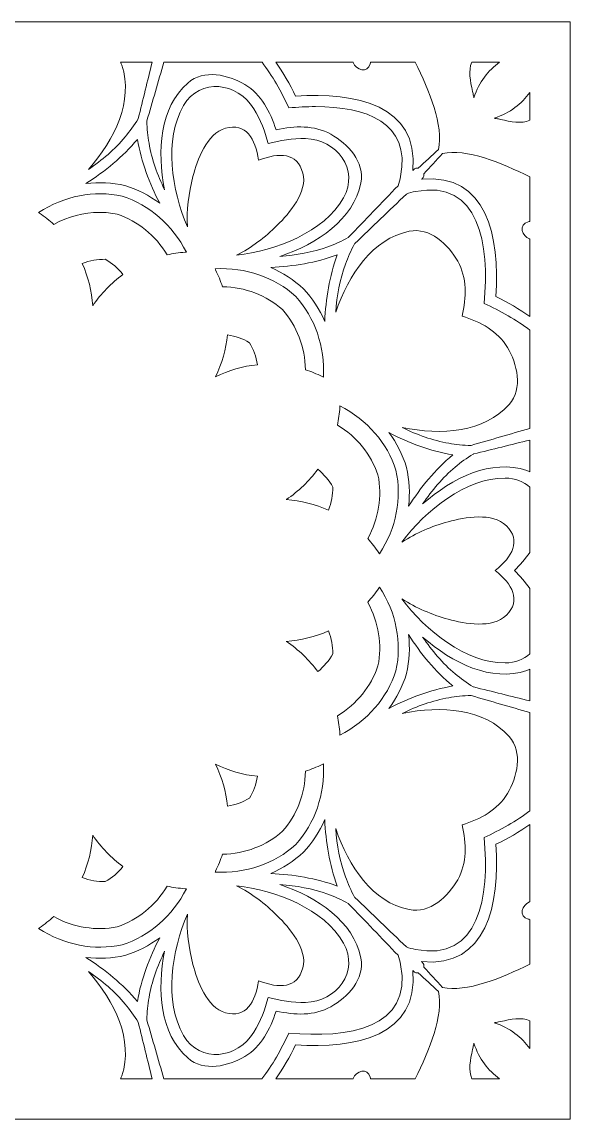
# Model space of a CAD drawing. Extents: x -175 to 692, y -400 to 112.
# Drawn here: x 201.9 to 283.7, y -400.3 to -236.7 of the extents above; entities that cross this region are included whole.
import ezdxf

# ---------------------------------------------------------------- set-up
doc = ezdxf.new("R2010")
doc.units = 0
doc.header["$MEASUREMENT"] = 0
doc.layers.add('Layer 1', color=7, linetype='Continuous', lineweight=0)

msp = doc.modelspace()

# ---------------------------------------------------------------- linework, layer by layer
at = {"layer": 'Layer 1'}
for points, knots in [([(273.25, -236.7), (273.25, -236.7), (259.88, -236.7), (259.88, -236.7), (259.88, -236.7), (259.41, -236.7), (259.41, -236.7), (259.41, -236.7), (257.6, -236.7), (257.6, -236.7), (257.6, -236.7), (256.9, -236.7), (256.9, -236.7), (256.9, -236.7), (255.41, -236.7), (255.41, -236.7), (255.41, -236.7), (243.52, -236.7), (243.52, -236.7), (243.52, -236.7), (240.95, -236.7), (240.95, -236.7), (240.95, -236.7), (233.04, -236.7), (233.04, -236.7), (233.04, -236.7), (227.05, -236.7), (227.05, -236.7), (227.05, -236.7), (224.41, -236.7), (224.41, -236.7), (224.41, -236.7), (223.23, -236.7), (223.23, -236.7), (223.23, -236.7), (222.11, -236.7), (222.11, -236.7), (222.11, -236.7), (220.16, -236.7), (220.16, -236.7), (220.16, -236.7), (205.24, -236.7), (205.24, -236.7), (205.24, -236.7), (202.09, -236.7), (202.09, -236.7), (202.09, -236.7), (201.73, -236.7), (201.73, -236.7), (201.73, -236.7), (198.57, -236.7), (198.57, -236.7), (198.57, -236.7), (183.65, -236.7), (183.65, -236.7), (183.65, -236.7), (181.71, -236.7), (181.71, -236.7), (181.71, -236.7), (180.59, -236.7), (180.59, -236.7), (180.59, -236.7), (179.41, -236.7), (179.41, -236.7), (179.41, -236.7), (176.77, -236.7), (176.77, -236.7), (176.77, -236.7), (170.78, -236.7), (170.78, -236.7), (170.78, -236.7), (162.86, -236.7), (162.86, -236.7), (162.86, -236.7), (160.3, -236.7), (160.3, -236.7), (160.3, -236.7), (148.41, -236.7), (148.41, -236.7), (148.41, -236.7), (146.92, -236.7), (146.92, -236.7), (146.92, -236.7), (146.22, -236.7), (146.22, -236.7), (146.22, -236.7), (144.4, -236.7), (144.4, -236.7), (144.4, -236.7), (143.94, -236.7), (143.94, -236.7), (143.94, -236.7), (130.57, -236.7), (130.57, -236.7), (130.57, -236.7), (120.12, -236.7), (120.12, -236.7), (120.12, -236.7), (120.12, -247.16), (120.12, -247.16), (120.12, -247.16), (120.12, -260.54), (120.12, -260.54), (120.12, -260.54), (120.12, -260.99), (120.12, -260.99), (120.12, -260.99), (120.12, -262.81), (120.12, -262.81), (120.12, -262.81), (120.12, -263.51), (120.12, -263.51), (120.12, -263.51), (120.12, -265), (120.12, -265), (120.12, -265), (120.12, -276.89), (120.12, -276.89), (120.12, -276.89), (120.12, -279.45), (120.12, -279.45), (120.12, -279.45), (120.12, -287.37), (120.12, -287.37), (120.12, -287.37), (120.12, -293.36), (120.12, -293.36), (120.12, -293.36), (120.12, -296), (120.12, -296), (120.12, -296), (120.12, -297.18), (120.12, -297.18), (120.12, -297.18), (120.12, -298.3), (120.12, -298.3), (120.12, -298.3), (120.12, -300.24), (120.12, -300.24), (120.12, -300.24), (120.12, -315.16), (120.12, -315.16), (120.12, -315.16), (120.12, -318.32), (120.12, -318.32), (120.12, -318.32), (120.12, -318.68), (120.12, -318.68), (120.12, -318.68), (120.12, -321.83), (120.12, -321.83), (120.12, -321.83), (120.12, -336.76), (120.12, -336.76), (120.12, -336.76), (120.12, -338.7), (120.12, -338.7), (120.12, -338.7), (120.12, -339.82), (120.12, -339.82), (120.12, -339.82), (120.12, -341), (120.12, -341), (120.12, -341), (120.12, -343.63), (120.12, -343.63), (120.12, -343.63), (120.12, -349.63), (120.12, -349.63), (120.12, -349.63), (120.12, -357.54), (120.12, -357.54), (120.12, -357.54), (120.12, -360.11), (120.12, -360.11), (120.12, -360.11), (120.12, -372), (120.12, -372), (120.12, -372), (120.12, -373.49), (120.12, -373.49), (120.12, -373.49), (120.12, -374.19), (120.12, -374.19), (120.12, -374.19), (120.12, -376), (120.12, -376), (120.12, -376), (120.12, -376.46), (120.12, -376.46), (120.12, -376.46), (120.12, -389.85), (120.12, -389.85), (120.12, -389.85), (120.12, -400.29), (120.12, -400.29), (120.12, -400.29), (130.57, -400.29), (130.57, -400.29), (130.57, -400.29), (143.94, -400.29), (143.94, -400.29), (143.94, -400.29), (144.41, -400.29), (144.41, -400.29), (144.41, -400.29), (146.22, -400.29), (146.22, -400.29), (146.22, -400.29), (146.92, -400.29), (146.92, -400.29), (146.92, -400.29), (148.41, -400.29), (148.41, -400.29), (148.41, -400.29), (160.3, -400.29), (160.3, -400.29), (160.3, -400.29), (162.86, -400.29), (162.86, -400.29), (162.86, -400.29), (170.79, -400.29), (170.79, -400.29), (170.79, -400.29), (176.76, -400.29), (176.76, -400.29), (176.76, -400.29), (179.41, -400.29), (179.41, -400.29), (179.41, -400.29), (180.59, -400.29), (180.59, -400.29), (180.59, -400.29), (181.71, -400.29), (181.71, -400.29), (181.71, -400.29), (183.65, -400.29), (183.65, -400.29), (183.65, -400.29), (198.57, -400.29), (198.57, -400.29), (198.57, -400.29), (201.72, -400.29), (201.72, -400.29), (201.72, -400.29), (202.1, -400.29), (202.1, -400.29), (202.1, -400.29), (205.25, -400.29), (205.25, -400.29), (205.25, -400.29), (220.16, -400.29), (220.16, -400.29), (220.16, -400.29), (222.11, -400.29), (222.11, -400.29), (222.11, -400.29), (223.23, -400.29), (223.23, -400.29), (223.23, -400.29), (224.41, -400.29), (224.41, -400.29), (224.41, -400.29), (227.06, -400.29), (227.06, -400.29), (227.06, -400.29), (233.03, -400.29), (233.03, -400.29), (233.03, -400.29), (240.95, -400.29), (240.95, -400.29), (240.95, -400.29), (243.52, -400.29), (243.52, -400.29), (243.52, -400.29), (255.41, -400.29), (255.41, -400.29), (255.41, -400.29), (256.9, -400.29), (256.9, -400.29), (256.9, -400.29), (257.59, -400.29), (257.59, -400.29), (257.59, -400.29), (259.41, -400.29), (259.41, -400.29), (259.41, -400.29), (259.88, -400.29), (259.88, -400.29), (259.88, -400.29), (273.25, -400.29), (273.25, -400.29), (273.25, -400.29), (283.71, -400.29), (283.71, -400.29), (283.71, -400.29), (283.71, -389.85), (283.71, -389.85), (283.71, -389.85), (283.71, -376.47), (283.71, -376.47), (283.71, -376.47), (283.71, -376), (283.71, -376), (283.71, -376), (283.71, -374.18), (283.71, -374.18), (283.71, -374.18), (283.71, -373.49), (283.71, -373.49), (283.71, -373.49), (283.71, -372), (283.71, -372), (283.71, -372), (283.71, -360.11), (283.71, -360.11), (283.71, -360.11), (283.71, -357.54), (283.71, -357.54), (283.71, -357.54), (283.71, -349.61), (283.71, -349.61), (283.71, -349.61), (283.71, -343.65), (283.71, -343.65), (283.71, -343.65), (283.71, -341), (283.71, -341), (283.71, -341), (283.71, -339.82), (283.71, -339.82), (283.71, -339.82), (283.71, -338.69), (283.71, -338.69), (283.71, -338.69), (283.71, -336.75), (283.71, -336.75), (283.71, -336.75), (283.71, -321.84), (283.71, -321.84), (283.71, -321.84), (283.71, -318.68), (283.71, -318.68), (283.71, -318.68), (283.71, -318.31), (283.71, -318.31), (283.71, -318.31), (283.71, -315.15), (283.71, -315.15), (283.71, -315.15), (283.71, -300.25), (283.71, -300.25), (283.71, -300.25), (283.71, -298.3), (283.71, -298.3), (283.71, -298.3), (283.71, -297.17), (283.71, -297.17), (283.71, -297.17), (283.71, -296), (283.71, -296), (283.71, -296), (283.71, -293.35), (283.71, -293.35), (283.71, -293.35), (283.71, -287.38), (283.71, -287.38), (283.71, -287.38), (283.71, -279.45), (283.71, -279.45), (283.71, -279.45), (283.71, -276.89), (283.71, -276.89), (283.71, -276.89), (283.71, -265), (283.71, -265), (283.71, -265), (283.71, -263.51), (283.71, -263.51), (283.71, -263.51), (283.71, -262.81), (283.71, -262.81), (283.71, -262.81), (283.71, -260.99), (283.71, -260.99), (283.71, -260.99), (283.71, -260.54), (283.71, -260.54), (283.71, -260.54), (283.71, -247.16), (283.71, -247.16), (283.71, -247.16), (283.71, -236.7), (283.71, -236.7), (283.71, -236.7), (273.25, -236.7), (273.25, -236.7)], [0, 0, 0, 0, 1, 1, 1, 2, 2, 2, 3, 3, 3, 4, 4, 4, 5, 5, 5, 6, 6, 6, 7, 7, 7, 8, 8, 8, 9, 9, 9, 10, 10, 10, 11, 11, 11, 12, 12, 12, 13, 13, 13, 14, 14, 14, 15, 15, 15, 16, 16, 16, 17, 17, 17, 18, 18, 18, 19, 19, 19, 20, 20, 20, 21, 21, 21, 22, 22, 22, 23, 23, 23, 24, 24, 24, 25, 25, 25, 26, 26, 26, 27, 27, 27, 28, 28, 28, 29, 29, 29, 30, 30, 30, 31, 31, 31, 32, 32, 32, 33, 33, 33, 34, 34, 34, 35, 35, 35, 36, 36, 36, 37, 37, 37, 38, 38, 38, 39, 39, 39, 40, 40, 40, 41, 41, 41, 42, 42, 42, 43, 43, 43, 44, 44, 44, 45, 45, 45, 46, 46, 46, 47, 47, 47, 48, 48, 48, 49, 49, 49, 50, 50, 50, 51, 51, 51, 52, 52, 52, 53, 53, 53, 54, 54, 54, 55, 55, 55, 56, 56, 56, 57, 57, 57, 58, 58, 58, 59, 59, 59, 60, 60, 60, 61, 61, 61, 62, 62, 62, 63, 63, 63, 64, 64, 64, 65, 65, 65, 66, 66, 66, 67, 67, 67, 68, 68, 68, 69, 69, 69, 70, 70, 70, 71, 71, 71, 72, 72, 72, 73, 73, 73, 74, 74, 74, 75, 75, 75, 76, 76, 76, 77, 77, 77, 78, 78, 78, 79, 79, 79, 80, 80, 80, 81, 81, 81, 82, 82, 82, 83, 83, 83, 84, 84, 84, 85, 85, 85, 86, 86, 86, 87, 87, 87, 88, 88, 88, 89, 89, 89, 90, 90, 90, 91, 91, 91, 92, 92, 92, 93, 93, 93, 94, 94, 94, 95, 95, 95, 96, 96, 96, 97, 97, 97, 98, 98, 98, 99, 99, 99, 100, 100, 100, 101, 101, 101, 102, 102, 102, 103, 103, 103, 104, 104, 104, 105, 105, 105, 106, 106, 106, 107, 107, 107, 108, 108, 108, 109, 109, 109, 110, 110, 110, 111, 111, 111, 112, 112, 112, 113, 113, 113, 114, 114, 114, 115, 115, 115, 116, 116, 116, 117, 117, 117, 118, 118, 118, 119, 119, 119, 120, 120, 120, 121, 121, 121, 122, 122, 122, 123, 123, 123, 124, 124, 124, 125, 125, 125, 126, 126, 126, 127, 127, 127, 128, 128, 128, 129, 129, 129, 130, 130, 130, 131, 131, 131, 132, 132, 132, 132]), ([(221.35, -242.71), (220.66, -245.5), (219.97, -248.3), (219.28, -251.1), (219.27, -251.12), (219.27, -251.14), (219.27, -251.16), (218.67, -252.12), (218.01, -253.02), (217.33, -253.85), (215.76, -255.74), (213.87, -257.31), (211.83, -258.7), (215.77, -254.22), (218.59, -248.45), (216.82, -243.17), (216.77, -243.01), (216.7, -242.85), (216.63, -242.71), (216.63, -242.71), (221.35, -242.71), (221.35, -242.71)], [0, 0, 0, 0, 1, 1, 1, 2, 2, 2, 3, 3, 3, 4, 4, 4, 5, 5, 5, 6, 6, 6, 7, 7, 7, 7]), ([(237.74, -242.71), (239.27, -244.7), (240.62, -247.1), (241.73, -249.52), (243.05, -249.4), (244.39, -249.33), (245.71, -249.33), (253.18, -249.33), (260, -251.6), (258.42, -259.75), (258.33, -260.23), (258.2, -260.68), (258.04, -261.13), (255.58, -263.69), (253.12, -266.25), (250.65, -268.82), (250.64, -268.83), (250.63, -268.84), (250.61, -268.86), (249.62, -269.39), (248.59, -269.85), (247.58, -270.22), (245.28, -271.07), (242.86, -271.49), (240.4, -271.67), (246.05, -269.76), (251.38, -266.17), (252.49, -260.72), (253.13, -257.58), (250.49, -254.84), (248.01, -253.45), (245.53, -252.06), (242.64, -252.18), (239.84, -252.8), (238.97, -250.07), (237.63, -247.5), (235.18, -246.05), (232.74, -244.6), (229.06, -243.68), (226.66, -245.81), (222.49, -249.49), (222.05, -255.9), (223.21, -261.75), (222.14, -259.53), (221.3, -257.22), (220.88, -254.8), (220.7, -253.74), (220.58, -252.63), (220.54, -251.5), (220.55, -251.48), (220.56, -251.46), (220.56, -251.44), (221.41, -248.53), (222.25, -245.62), (223.09, -242.71), (223.09, -242.71), (237.74, -242.71), (237.74, -242.71)], [0, 0, 0, 0, 1, 1, 1, 2, 2, 2, 3, 3, 3, 4, 4, 4, 5, 5, 5, 6, 6, 6, 7, 7, 7, 8, 8, 8, 9, 9, 9, 10, 10, 10, 11, 11, 11, 12, 12, 12, 13, 13, 13, 14, 14, 14, 15, 15, 15, 16, 16, 16, 17, 17, 17, 18, 18, 18, 19, 19, 19, 19]), ([(251.33, -242.71), (251.33, -242.72), (251.33, -242.74), (251.33, -242.76), (251.73, -243.85), (253.51, -244.46), (253.9, -242.95), (253.92, -242.86), (253.92, -242.78), (253.93, -242.71), (253.93, -242.71), (260.61, -242.71), (260.61, -242.71), (262.69, -246.94), (264.86, -252.2), (264.07, -255.72), (263.07, -256.65), (262.06, -257.59), (261.05, -258.53), (260.81, -258.46), (260.55, -258.52), (260.32, -258.75), (260.29, -258.78), (260.27, -258.81), (260.23, -258.84), (261.18, -249.09), (251.69, -247.16), (242.74, -247.77), (242.74, -247.77), (242.74, -247.77), (242.74, -247.77), (241.88, -246), (240.89, -244.27), (239.8, -242.71), (239.8, -242.71), (251.33, -242.71), (251.33, -242.71)], [0, 0, 0, 0, 1, 1, 1, 2, 2, 2, 3, 3, 3, 4, 4, 4, 5, 5, 5, 6, 6, 6, 7, 7, 7, 8, 8, 8, 9, 9, 9, 10, 10, 10, 11, 11, 11, 12, 12, 12, 12]), ([(273.18, -242.71), (271.49, -243.95), (270.14, -245.63), (269.35, -248.01), (269.32, -247.81), (269.28, -247.61), (269.24, -247.39), (269.24, -247.39), (269.16, -247.08), (269.16, -247.08), (268.82, -245.55), (268.48, -243.98), (269.04, -242.71), (269.04, -242.71), (273.18, -242.71), (273.18, -242.71)], [0, 0, 0, 0, 1, 1, 1, 2, 2, 2, 3, 3, 3, 4, 4, 4, 5, 5, 5, 5]), ([(243.83, -259.23), (243, -256.16), (240.31, -256.14), (237.23, -257.33), (236.72, -254.06), (235.35, -251.73), (232.28, -252.56), (229.48, -253.31), (228.08, -257.31), (227.43, -259.76), (226.76, -262.27), (226.49, -264.75), (226.6, -267.27), (224.27, -261.79), (223.05, -254.26), (226.03, -249.17), (228.5, -244.95), (234.08, -245.71), (236.52, -249.65), (237.53, -251.29), (238.18, -253.03), (238.66, -254.84), (240.47, -254.35), (242.3, -254.04), (244.23, -254.1), (248.86, -254.24), (252.31, -258.69), (249.89, -262.94), (246.96, -268.07), (239.84, -270.78), (233.93, -271.5), (236.16, -270.34), (238.18, -268.86), (240.02, -267.03), (241.81, -265.24), (244.58, -262.02), (243.83, -259.23)], [0, 0, 0, 0, 1, 1, 1, 2, 2, 2, 3, 3, 3, 4, 4, 4, 5, 5, 5, 6, 6, 6, 7, 7, 7, 8, 8, 8, 9, 9, 9, 10, 10, 10, 11, 11, 11, 12, 12, 12, 12]), ([(277.71, -247.22), (277.71, -247.22), (277.71, -251.36), (277.71, -251.36), (276.43, -251.93), (274.86, -251.58), (273.33, -251.24), (273.33, -251.24), (273.01, -251.17), (273.01, -251.17), (272.8, -251.12), (272.6, -251.09), (272.39, -251.05), (274.78, -250.26), (276.47, -248.91), (277.71, -247.22)], [0, 0, 0, 0, 1, 1, 1, 2, 2, 2, 3, 3, 3, 4, 4, 4, 5, 5, 5, 5]), ([(222.48, -263.74), (220.9, -262.58), (219.16, -261.69), (217.29, -261.1), (215.38, -260.68), (213.42, -260.58), (211.47, -260.8), (214.32, -258.97), (216.93, -256.86), (219.14, -254.21), (219.43, -255.91), (219.88, -257.54), (220.44, -259.13), (221.01, -260.71), (221.7, -262.25), (222.48, -263.74)], [0, 0, 0, 0, 1, 1, 1, 2, 2, 2, 3, 3, 3, 4, 4, 4, 5, 5, 5, 5]), ([(277.71, -266.47), (277.63, -266.48), (277.55, -266.48), (277.46, -266.5), (275.95, -266.9), (276.55, -268.67), (277.65, -269.07), (277.67, -269.08), (277.69, -269.07), (277.71, -269.08), (277.71, -269.08), (277.71, -280.61), (277.71, -280.61), (276.14, -279.52), (274.41, -278.53), (272.64, -277.66), (272.64, -277.66), (272.64, -277.66), (272.64, -277.66), (273.25, -268.71), (271.31, -259.22), (261.56, -260.17), (261.59, -260.14), (261.63, -260.11), (261.65, -260.08), (261.89, -259.86), (261.94, -259.59), (261.88, -259.35), (262.81, -258.35), (263.75, -257.34), (264.68, -256.33), (268.21, -255.54), (273.47, -257.72), (277.71, -259.8), (277.71, -259.8), (277.71, -266.47), (277.71, -266.47)], [0, 0, 0, 0, 1, 1, 1, 2, 2, 2, 3, 3, 3, 4, 4, 4, 5, 5, 5, 6, 6, 6, 7, 7, 7, 8, 8, 8, 9, 9, 9, 10, 10, 10, 11, 11, 11, 12, 12, 12, 12]), ([(270.88, -278.68), (273.31, -279.79), (275.71, -281.14), (277.71, -282.67), (277.71, -282.67), (277.71, -297.31), (277.71, -297.31), (274.79, -298.16), (271.88, -299), (268.96, -299.84), (268.94, -299.85), (268.93, -299.86), (268.91, -299.86), (267.78, -299.83), (266.66, -299.71), (265.6, -299.53), (263.19, -299.11), (260.88, -298.27), (258.66, -297.19), (264.5, -298.36), (270.91, -297.92), (274.6, -293.74), (276.73, -291.35), (275.81, -287.66), (274.36, -285.23), (272.91, -282.78), (270.33, -281.43), (267.6, -280.57), (268.22, -277.77), (268.34, -274.87), (266.95, -272.39), (265.57, -269.91), (262.83, -267.28), (259.69, -267.92), (254.23, -269.03), (250.65, -274.36), (248.74, -280), (248.91, -277.54), (249.34, -275.12), (250.18, -272.82), (250.56, -271.81), (251.01, -270.79), (251.55, -269.79), (251.56, -269.78), (251.58, -269.77), (251.59, -269.75), (254.15, -267.29), (256.71, -264.83), (259.28, -262.37), (259.73, -262.21), (260.18, -262.08), (260.65, -261.98), (270.24, -260.13), (271.7, -269.91), (270.88, -278.68), (270.88, -278.68), (270.88, -278.68), (270.88, -278.68)], [0, 0, 0, 0, 1, 1, 1, 2, 2, 2, 3, 3, 3, 4, 4, 4, 5, 5, 5, 6, 6, 6, 7, 7, 7, 8, 8, 8, 9, 9, 9, 10, 10, 10, 11, 11, 11, 12, 12, 12, 13, 13, 13, 14, 14, 14, 15, 15, 15, 16, 16, 16, 17, 17, 17, 18, 18, 18, 19, 19, 19, 19]), ([(226.45, -271.04), (226.39, -271.04), (226.33, -271.04), (226.26, -271.05), (225.34, -271.11), (224.45, -271.24), (223.59, -271.43), (223.59, -271.42), (223.59, -271.42), (223.59, -271.42), (221.84, -268.5), (219.2, -266.4), (216.14, -265.37), (215.26, -265.19), (214.36, -265.1), (213.47, -265.1), (211.15, -265.1), (208.81, -265.7), (206.67, -266.89), (206.67, -266.89), (206.66, -266.9), (206.66, -266.9), (206, -266.31), (205.31, -265.74), (204.54, -265.23), (204.49, -265.19), (204.44, -265.16), (204.38, -265.13), (208.25, -262.62), (212.68, -261.79), (216.86, -262.67), (220.94, -264), (224.36, -266.94), (226.45, -271.04)], [0, 0, 0, 0, 1, 1, 1, 2, 2, 2, 3, 3, 3, 4, 4, 4, 5, 5, 5, 6, 6, 6, 7, 7, 7, 8, 8, 8, 9, 9, 9, 10, 10, 10, 11, 11, 11, 11]), ([(247.1, -281.36), (246.31, -279.57), (245.25, -277.92), (243.93, -276.48), (242.48, -275.16), (240.84, -274.09), (239.05, -273.31), (242.41, -273.15), (245.74, -272.63), (248.97, -271.43), (247.78, -274.67), (247.26, -277.99), (247.1, -281.36)], [0, 0, 0, 0, 1, 1, 1, 2, 2, 2, 3, 3, 3, 4, 4, 4, 4]), ([(212.48, -279.04), (212.48, -279.04), (212.48, -279.06), (212.48, -279.06), (212.32, -276.85), (211.81, -274.72), (210.91, -272.73), (212.04, -272.29), (213.2, -272.09), (214.34, -272.1), (215.33, -272.66), (216.23, -273.41), (216.99, -274.35), (215.23, -275.63), (213.72, -277.21), (212.48, -279.04)], [0, 0, 0, 0, 1, 1, 1, 2, 2, 2, 3, 3, 3, 4, 4, 4, 5, 5, 5, 5]), ([(240.8, -279.6), (238.38, -277.47), (235.24, -276.24), (231.84, -276.18), (231.84, -276.18), (231.84, -276.18), (231.83, -276.18), (231.56, -275.35), (231.23, -274.51), (230.82, -273.68), (230.8, -273.62), (230.76, -273.57), (230.73, -273.51), (235.34, -273.28), (239.59, -274.77), (242.77, -277.63), (245.64, -280.82), (247.13, -285.07), (246.89, -289.68), (246.84, -289.65), (246.78, -289.61), (246.72, -289.58), (245.9, -289.17), (245.06, -288.84), (244.22, -288.57), (244.22, -288.57), (244.22, -288.57), (244.22, -288.56), (244.16, -285.17), (242.93, -282.03), (240.8, -279.6)], [0, 0, 0, 0, 1, 1, 1, 2, 2, 2, 3, 3, 3, 4, 4, 4, 5, 5, 5, 6, 6, 6, 7, 7, 7, 8, 8, 8, 9, 9, 9, 10, 10, 10, 10]), ([(230.8, -289.61), (231.76, -287.63), (232.37, -285.52), (232.6, -283.36), (233.78, -283.55), (234.89, -283.95), (235.87, -284.53), (236.46, -285.51), (236.86, -286.62), (237.04, -287.81), (234.88, -288.03), (232.78, -288.65), (230.8, -289.61)], [0, 0, 0, 0, 1, 1, 1, 2, 2, 2, 3, 3, 3, 4, 4, 4, 4]), ([(257.73, -303.54), (258.62, -307.73), (257.78, -312.15), (255.28, -316.02), (255.28, -316.02), (255.18, -315.86), (255.18, -315.86), (254.66, -315.1), (254.1, -314.4), (253.51, -313.75), (253.51, -313.74), (253.51, -313.74), (253.52, -313.73), (255.17, -310.76), (255.67, -307.43), (255.04, -304.26), (254.01, -301.2), (251.9, -298.57), (248.99, -296.82), (248.99, -296.82), (248.99, -296.82), (248.98, -296.82), (249.17, -295.96), (249.3, -295.07), (249.36, -294.14), (249.36, -294.08), (249.36, -294.02), (249.36, -293.95), (253.47, -296.05), (256.4, -299.47), (257.73, -303.54)], [0, 0, 0, 0, 1, 1, 1, 2, 2, 2, 3, 3, 3, 4, 4, 4, 5, 5, 5, 6, 6, 6, 7, 7, 7, 8, 8, 8, 9, 9, 9, 10, 10, 10, 10]), ([(259.31, -303.12), (258.72, -301.25), (257.83, -299.5), (256.66, -297.93), (259.66, -299.48), (262.8, -300.69), (266.2, -301.27), (263.55, -303.48), (261.43, -306.09), (259.61, -308.93), (259.83, -306.99), (259.73, -305.03), (259.31, -303.12)], [0, 0, 0, 0, 1, 1, 1, 2, 2, 2, 3, 3, 3, 4, 4, 4, 4]), ([(277.71, -303.77), (277.56, -303.71), (277.4, -303.64), (277.24, -303.59), (271.95, -301.82), (266.19, -304.64), (261.71, -308.57), (263.09, -306.54), (264.67, -304.65), (266.56, -303.08), (267.38, -302.39), (268.29, -301.73), (269.25, -301.13), (269.27, -301.13), (269.29, -301.13), (269.31, -301.12), (272.11, -300.43), (274.91, -299.74), (277.71, -299.05), (277.71, -299.05), (277.71, -303.77), (277.71, -303.77)], [0, 0, 0, 0, 1, 1, 1, 2, 2, 2, 3, 3, 3, 4, 4, 4, 5, 5, 5, 6, 6, 6, 7, 7, 7, 7]), ([(247.68, -309.5), (245.69, -308.6), (243.55, -308.09), (241.35, -307.93), (241.35, -307.93), (241.37, -307.92), (241.37, -307.92), (243.19, -306.69), (244.78, -305.17), (246.05, -303.41), (246.99, -304.17), (247.75, -305.07), (248.3, -306.07), (248.32, -307.21), (248.11, -308.37), (247.68, -309.5)], [0, 0, 0, 0, 1, 1, 1, 2, 2, 2, 3, 3, 3, 4, 4, 4, 5, 5, 5, 5]), ([(277.71, -315.82), (277.02, -316.78), (276.25, -317.67), (275.42, -318.5), (276.25, -319.33), (277.02, -320.21), (277.71, -321.17), (277.71, -321.17), (277.71, -330.95), (277.71, -330.95), (276.77, -331.76), (275.52, -332.26), (274.01, -332.27), (268.11, -332.3), (262.2, -327.49), (258.62, -322.73), (260.74, -324.08), (263.03, -325.09), (265.54, -325.77), (267.99, -326.42), (272.15, -327.21), (274.2, -325.17), (276.44, -322.92), (275.11, -320.57), (272.55, -318.5), (275.11, -316.42), (276.44, -314.07), (274.2, -311.83), (272.15, -309.78), (267.99, -310.58), (265.54, -311.23), (263.03, -311.9), (260.74, -312.91), (258.62, -314.27), (262.2, -309.51), (268.11, -304.69), (274.01, -304.73), (275.52, -304.74), (276.77, -305.24), (277.71, -306.05), (277.71, -306.05), (277.71, -315.82), (277.71, -315.82)], [0, 0, 0, 0, 1, 1, 1, 2, 2, 2, 3, 3, 3, 4, 4, 4, 5, 5, 5, 6, 6, 6, 7, 7, 7, 8, 8, 8, 9, 9, 9, 10, 10, 10, 11, 11, 11, 12, 12, 12, 13, 13, 13, 14, 14, 14, 14]), ([(248.99, -340.17), (251.9, -338.43), (254.01, -335.79), (255.04, -332.73), (255.67, -329.57), (255.17, -326.23), (253.52, -323.26), (253.51, -323.26), (253.51, -323.25), (253.51, -323.24), (254.1, -322.59), (254.66, -321.9), (255.18, -321.13), (255.21, -321.08), (255.25, -321.03), (255.28, -320.97), (257.78, -324.84), (258.62, -329.27), (257.73, -333.45), (256.4, -337.53), (253.47, -340.94), (249.36, -343.04), (249.36, -342.98), (249.36, -342.92), (249.36, -342.85), (249.3, -341.93), (249.17, -341.04), (248.98, -340.18), (248.99, -340.18), (248.99, -340.18), (248.99, -340.17)], [0, 0, 0, 0, 1, 1, 1, 2, 2, 2, 3, 3, 3, 4, 4, 4, 5, 5, 5, 6, 6, 6, 7, 7, 7, 8, 8, 8, 9, 9, 9, 10, 10, 10, 10]), ([(246.05, -333.58), (244.78, -331.82), (243.19, -330.31), (241.37, -329.07), (241.37, -329.07), (241.35, -329.07), (241.35, -329.07), (243.55, -328.91), (245.69, -328.4), (247.68, -327.5), (248.11, -328.63), (248.32, -329.79), (248.3, -330.93), (247.75, -331.92), (246.99, -332.82), (246.05, -333.58)], [0, 0, 0, 0, 1, 1, 1, 2, 2, 2, 3, 3, 3, 4, 4, 4, 5, 5, 5, 5]), ([(259.31, -333.88), (259.73, -331.97), (259.83, -330.01), (259.61, -328.06), (261.43, -330.91), (263.55, -333.52), (266.2, -335.72), (264.5, -336.02), (262.87, -336.47), (261.28, -337.03), (259.69, -337.6), (258.16, -338.29), (256.66, -339.06), (257.83, -337.49), (258.72, -335.75), (259.31, -333.88)], [0, 0, 0, 0, 1, 1, 1, 2, 2, 2, 3, 3, 3, 4, 4, 4, 5, 5, 5, 5]), ([(277.71, -337.94), (274.91, -337.25), (272.11, -336.56), (269.31, -335.87), (269.29, -335.86), (269.27, -335.86), (269.25, -335.86), (268.29, -335.26), (267.38, -334.6), (266.56, -333.92), (264.67, -332.35), (263.09, -330.46), (261.71, -328.42), (266.19, -332.35), (271.95, -335.18), (277.24, -333.41), (277.4, -333.36), (277.56, -333.29), (277.71, -333.22), (277.71, -333.22), (277.71, -337.94), (277.71, -337.94)], [0, 0, 0, 0, 1, 1, 1, 2, 2, 2, 3, 3, 3, 4, 4, 4, 5, 5, 5, 6, 6, 6, 7, 7, 7, 7]), ([(251.59, -367.24), (251.58, -367.23), (251.56, -367.22), (251.54, -367.2), (251.01, -366.21), (250.56, -365.18), (250.18, -364.17), (249.34, -361.87), (248.91, -359.45), (248.74, -356.99), (250.65, -362.63), (254.23, -367.97), (259.69, -369.07), (262.83, -369.71), (265.57, -367.08), (266.95, -364.6), (268.34, -362.12), (268.22, -359.22), (267.6, -356.43), (270.33, -355.56), (272.91, -354.22), (274.36, -351.77), (275.81, -349.33), (276.73, -345.65), (274.6, -343.25), (270.91, -339.08), (264.5, -338.64), (258.66, -339.8), (260.88, -338.73), (263.19, -337.89), (265.6, -337.47), (266.66, -337.29), (267.78, -337.17), (268.91, -337.13), (268.93, -337.14), (268.94, -337.15), (268.96, -337.15), (271.88, -338), (274.79, -338.84), (277.71, -339.68), (277.71, -339.68), (277.71, -354.32), (277.71, -354.32), (275.71, -355.86), (273.31, -357.2), (270.88, -358.32), (270.88, -358.32), (270.88, -358.32), (270.88, -358.32), (271.7, -367.09), (270.24, -376.87), (260.65, -375.01), (260.18, -374.92), (259.73, -374.79), (259.28, -374.63), (256.71, -372.17), (254.15, -369.7), (251.59, -367.24)], [0, 0, 0, 0, 1, 1, 1, 2, 2, 2, 3, 3, 3, 4, 4, 4, 5, 5, 5, 6, 6, 6, 7, 7, 7, 8, 8, 8, 9, 9, 9, 10, 10, 10, 11, 11, 11, 12, 12, 12, 13, 13, 13, 14, 14, 14, 15, 15, 15, 16, 16, 16, 17, 17, 17, 18, 18, 18, 19, 19, 19, 19]), ([(230.82, -363.31), (231.23, -362.48), (231.56, -361.65), (231.83, -360.81), (231.84, -360.81), (231.84, -360.81), (231.84, -360.81), (235.24, -360.75), (238.38, -359.52), (240.8, -357.39), (241.87, -356.18), (242.71, -354.79), (243.29, -353.28), (243.87, -351.76), (244.19, -350.13), (244.22, -348.43), (244.22, -348.43), (244.22, -348.43), (244.22, -348.42), (245.06, -348.15), (245.9, -347.82), (246.72, -347.41), (246.78, -347.39), (246.84, -347.35), (246.89, -347.32), (247.13, -351.93), (245.64, -356.17), (242.77, -359.36), (239.59, -362.22), (235.34, -363.72), (230.73, -363.48), (230.76, -363.42), (230.8, -363.37), (230.82, -363.31)], [0, 0, 0, 0, 1, 1, 1, 2, 2, 2, 3, 3, 3, 4, 4, 4, 5, 5, 5, 6, 6, 6, 7, 7, 7, 8, 8, 8, 9, 9, 9, 10, 10, 10, 11, 11, 11, 11]), ([(237.04, -349.19), (236.86, -350.37), (236.46, -351.48), (235.87, -352.46), (234.89, -353.04), (233.78, -353.45), (232.6, -353.63), (232.37, -351.47), (231.76, -349.37), (230.8, -347.39), (232.78, -348.35), (234.88, -348.96), (237.04, -349.19)], [0, 0, 0, 0, 1, 1, 1, 2, 2, 2, 3, 3, 3, 4, 4, 4, 4]), ([(243.93, -360.52), (245.25, -359.07), (246.31, -357.43), (247.1, -355.64), (247.26, -359), (247.78, -362.33), (248.97, -365.56), (245.74, -364.37), (242.42, -363.84), (239.05, -363.69), (240.84, -362.9), (242.48, -361.84), (243.93, -360.52)], [0, 0, 0, 0, 1, 1, 1, 2, 2, 2, 3, 3, 3, 4, 4, 4, 4]), ([(277.71, -367.91), (277.69, -367.92), (277.67, -367.91), (277.65, -367.92), (276.55, -368.32), (275.95, -370.1), (277.46, -370.49), (277.55, -370.51), (277.63, -370.52), (277.71, -370.52), (277.71, -370.52), (277.71, -377.2), (277.71, -377.2), (273.47, -379.28), (268.21, -381.45), (264.68, -380.66), (263.75, -379.65), (262.81, -378.65), (261.88, -377.64), (261.94, -377.4), (261.89, -377.14), (261.65, -376.91), (261.63, -376.88), (261.59, -376.85), (261.56, -376.82), (271.31, -377.77), (273.25, -368.28), (272.64, -359.33), (272.64, -359.33), (272.64, -359.33), (272.64, -359.33), (274.41, -358.47), (276.14, -357.48), (277.71, -356.38), (277.71, -356.38), (277.71, -367.91), (277.71, -367.91)], [0, 0, 0, 0, 1, 1, 1, 2, 2, 2, 3, 3, 3, 4, 4, 4, 5, 5, 5, 6, 6, 6, 7, 7, 7, 8, 8, 8, 9, 9, 9, 10, 10, 10, 11, 11, 11, 12, 12, 12, 12]), ([(216.99, -362.64), (216.23, -363.58), (215.33, -364.33), (214.34, -364.89), (213.2, -364.91), (212.04, -364.7), (210.91, -364.27), (211.81, -362.28), (212.32, -360.14), (212.48, -357.94), (212.48, -357.94), (212.48, -357.96), (212.48, -357.96), (213.72, -359.78), (215.23, -361.37), (216.99, -362.64)], [0, 0, 0, 0, 1, 1, 1, 2, 2, 2, 3, 3, 3, 4, 4, 4, 5, 5, 5, 5]), ([(204.54, -371.76), (205.31, -371.25), (206, -370.68), (206.66, -370.09), (206.66, -370.09), (206.67, -370.11), (206.67, -370.11), (209.64, -371.76), (212.98, -372.26), (216.14, -371.63), (219.2, -370.59), (221.84, -368.49), (223.59, -365.58), (223.59, -365.58), (223.59, -365.58), (223.59, -365.57), (224.45, -365.76), (225.34, -365.88), (226.26, -365.95), (226.33, -365.95), (226.39, -365.95), (226.45, -365.95), (224.36, -370.06), (220.94, -372.99), (216.86, -374.32), (212.68, -375.21), (208.25, -374.37), (204.38, -371.87), (204.44, -371.83), (204.49, -371.8), (204.54, -371.76)], [0, 0, 0, 0, 1, 1, 1, 2, 2, 2, 3, 3, 3, 4, 4, 4, 5, 5, 5, 6, 6, 6, 7, 7, 7, 8, 8, 8, 9, 9, 9, 10, 10, 10, 10]), ([(223.09, -394.29), (222.25, -391.38), (221.41, -388.47), (220.56, -385.55), (220.56, -385.53), (220.55, -385.52), (220.54, -385.5), (220.58, -384.37), (220.7, -383.25), (220.88, -382.19), (221.3, -379.78), (222.14, -377.47), (223.21, -375.25), (222.05, -381.09), (222.49, -387.5), (226.66, -391.19), (229.06, -393.32), (232.74, -392.4), (235.18, -390.95), (237.63, -389.5), (238.97, -386.92), (239.84, -384.19), (242.64, -384.81), (245.53, -384.93), (248.01, -383.54), (250.49, -382.15), (253.13, -379.42), (252.49, -376.28), (251.38, -370.82), (246.05, -367.24), (240.4, -365.33), (242.86, -365.5), (245.28, -365.93), (247.58, -366.77), (248.59, -367.15), (249.62, -367.6), (250.61, -368.13), (250.63, -368.15), (250.64, -368.17), (250.65, -368.18), (253.12, -370.74), (255.58, -373.3), (258.04, -375.87), (258.2, -376.32), (258.33, -376.77), (258.42, -377.24), (260.28, -386.83), (250.5, -388.29), (241.73, -387.47), (241.73, -387.47), (241.73, -387.47), (241.73, -387.47), (240.62, -389.9), (239.27, -392.3), (237.73, -394.29), (237.73, -394.29), (223.09, -394.29), (223.09, -394.29)], [0, 0, 0, 0, 1, 1, 1, 2, 2, 2, 3, 3, 3, 4, 4, 4, 5, 5, 5, 6, 6, 6, 7, 7, 7, 8, 8, 8, 9, 9, 9, 10, 10, 10, 11, 11, 11, 12, 12, 12, 13, 13, 13, 14, 14, 14, 15, 15, 15, 16, 16, 16, 17, 17, 17, 18, 18, 18, 19, 19, 19, 19]), ([(226.6, -369.73), (226.49, -372.24), (226.76, -374.72), (227.43, -377.23), (228.08, -379.68), (229.48, -383.69), (232.28, -384.44), (235.35, -385.26), (236.72, -382.93), (237.23, -379.67), (240.31, -380.86), (243, -380.84), (243.83, -377.77), (244.58, -374.98), (241.81, -371.76), (240.02, -369.97), (238.18, -368.13), (236.16, -366.66), (233.93, -365.5), (239.84, -366.22), (246.96, -368.92), (249.89, -374.06), (252.31, -378.31), (248.86, -382.76), (244.23, -382.9), (242.3, -382.96), (240.47, -382.64), (238.66, -382.16), (238.18, -383.96), (237.53, -385.71), (236.52, -387.35), (234.08, -391.29), (228.5, -392.05), (226.03, -387.83), (223.05, -382.73), (224.27, -375.21), (226.6, -369.73)], [0, 0, 0, 0, 1, 1, 1, 2, 2, 2, 3, 3, 3, 4, 4, 4, 5, 5, 5, 6, 6, 6, 7, 7, 7, 8, 8, 8, 9, 9, 9, 10, 10, 10, 11, 11, 11, 12, 12, 12, 12]), ([(217.29, -375.9), (219.16, -375.31), (220.9, -374.42), (222.48, -373.25), (220.93, -376.25), (219.72, -379.39), (219.14, -382.78), (216.93, -380.14), (214.32, -378.02), (211.47, -376.2), (213.42, -376.42), (215.38, -376.32), (217.29, -375.9)], [0, 0, 0, 0, 1, 1, 1, 2, 2, 2, 3, 3, 3, 4, 4, 4, 4]), ([(216.63, -394.29), (216.7, -394.14), (216.77, -393.99), (216.82, -393.83), (218.59, -388.54), (215.77, -382.78), (211.83, -378.3), (213.87, -379.68), (215.76, -381.26), (217.33, -383.14), (218.01, -383.97), (218.67, -384.88), (219.27, -385.84), (219.27, -385.86), (219.27, -385.88), (219.28, -385.9), (219.97, -388.7), (220.66, -391.5), (221.35, -394.29), (221.35, -394.29), (216.63, -394.29), (216.63, -394.29)], [0, 0, 0, 0, 1, 1, 1, 2, 2, 2, 3, 3, 3, 4, 4, 4, 5, 5, 5, 6, 6, 6, 7, 7, 7, 7]), ([(253.94, -394.29), (253.93, -394.21), (253.93, -394.14), (253.9, -394.05), (253.51, -392.54), (251.73, -393.14), (251.33, -394.24), (251.33, -394.26), (251.33, -394.27), (251.33, -394.29), (251.33, -394.29), (239.8, -394.29), (239.8, -394.29), (240.89, -392.73), (241.88, -391), (242.74, -389.23), (242.74, -389.23), (242.74, -389.23), (242.74, -389.23), (251.69, -389.84), (261.18, -387.9), (260.23, -378.15), (260.27, -378.18), (260.29, -378.21), (260.32, -378.24), (260.55, -378.48), (260.81, -378.53), (261.05, -378.47), (262.06, -379.4), (263.07, -380.34), (264.07, -381.27), (264.86, -384.8), (262.69, -390.06), (260.61, -394.29), (260.61, -394.29), (253.94, -394.29), (253.94, -394.29)], [0, 0, 0, 0, 1, 1, 1, 2, 2, 2, 3, 3, 3, 4, 4, 4, 5, 5, 5, 6, 6, 6, 7, 7, 7, 8, 8, 8, 9, 9, 9, 10, 10, 10, 11, 11, 11, 12, 12, 12, 12]), ([(272.39, -385.94), (272.6, -385.91), (272.8, -385.87), (273.01, -385.82), (273.01, -385.82), (273.33, -385.75), (273.33, -385.75), (274.86, -385.41), (276.43, -385.07), (277.71, -385.64), (277.71, -385.64), (277.71, -389.78), (277.71, -389.78), (276.47, -388.08), (274.78, -386.73), (272.39, -385.94)], [0, 0, 0, 0, 1, 1, 1, 2, 2, 2, 3, 3, 3, 4, 4, 4, 5, 5, 5, 5]), ([(269.16, -389.92), (269.16, -389.92), (269.24, -389.6), (269.24, -389.6), (269.28, -389.39), (269.32, -389.19), (269.35, -388.98), (270.14, -391.37), (271.49, -393.06), (273.19, -394.29), (273.19, -394.29), (269.05, -394.29), (269.05, -394.29), (268.48, -393.03), (268.82, -391.45), (269.16, -389.92)], [0, 0, 0, 0, 1, 1, 1, 2, 2, 2, 3, 3, 3, 4, 4, 4, 5, 5, 5, 5])]:
    msp.add_open_spline(points, degree=3, knots=knots, dxfattribs=at)

doc.saveas('drawing.dxf')
